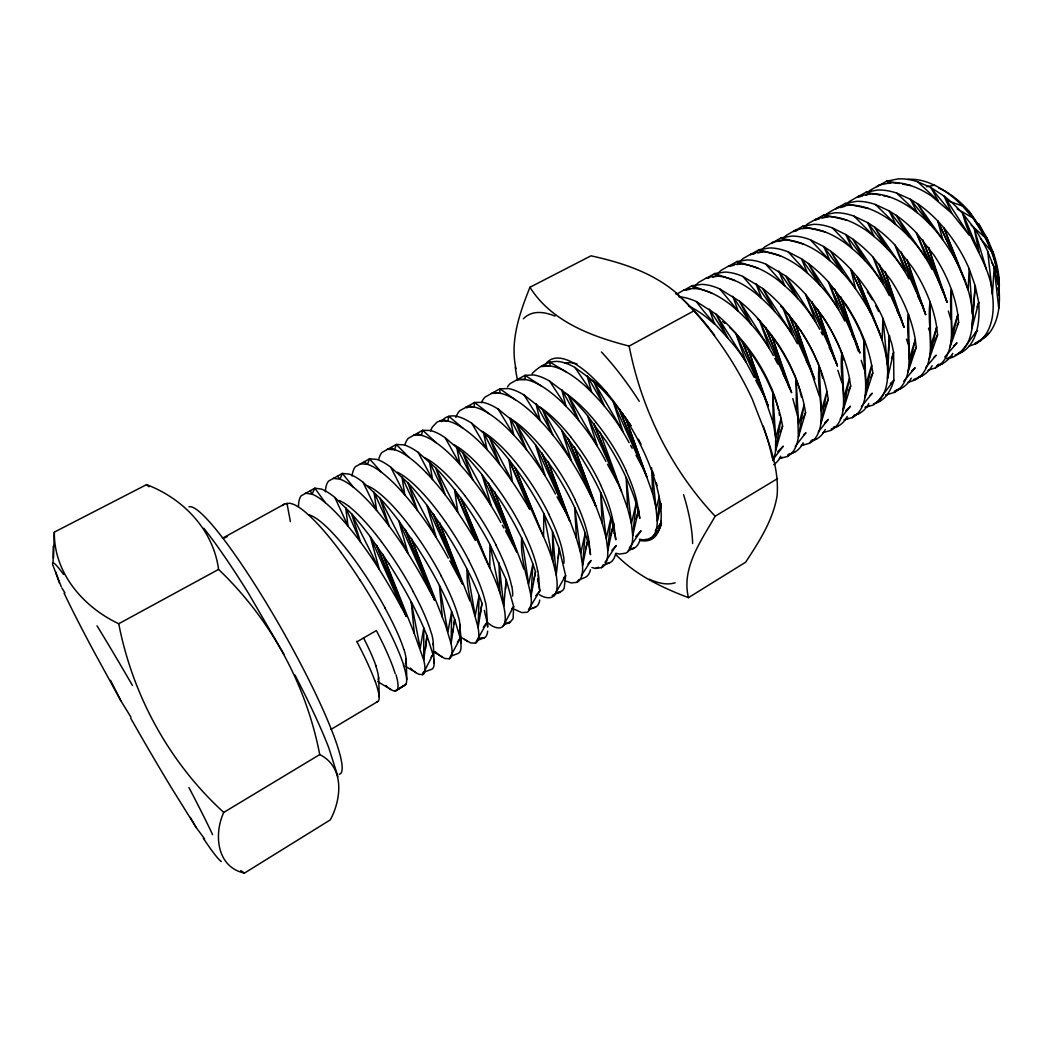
<?xml version="1.0" encoding="UTF-8"?>
<svg xmlns="http://www.w3.org/2000/svg" width="1052" height="1052" viewBox="0 0 1052 1052"><rect width="100%" height="100%" fill="white"/><g stroke="black" fill="none" stroke-linecap="round" stroke-linejoin="round"><path stroke-width="1.5" d="M319.729 754.573L223.747 812.42C213.622 834.302 216.673 867.164 244.458 873.107L330.341 819.837C341.571 798.928 344.74 766.961 319.729 754.573C306.185 684.168 270.456 618.878 218.566 569.421C213.332 529.774 183.074 498.398 146.544 484.643L54.336 532.115L53.494 557.981M864.336 339.849L865.888 384.743L871.661 365.189L864.954 397.577C867.611 378.365 861.812 359.192 864.336 339.849A96.363 45.446 58 0 1 871.661 365.189L872.805 373.039L864.954 397.577A96.455 43.737 59.5 0 1 852.344 417.591L844.02 419.958L848.241 418.144M53.073 563.004L53.244 546.33M888.598 393.79L885.745 395.026L894.41 392.409A95.364 45.986 59.5 0 0 901.446 386.544A95.311 45.959 59.5 0 0 908.007 371.961C911.348 352.88 905.798 333.602 908.415 314.364A95.18 49.72 57.2 0 0 890.807 279.964L872.963 257.056A95.272 51.995 57.7 0 0 852.777 239.093L845.847 234.543L832.382 227.929A95.324 53.35 59.4 0 0 813.564 224.352L802.61 226.298L793.576 231.414L796.745 230.638M907.784 382.455L915.082 380.048A94.811 47.051 59.5 0 0 922.302 374.078A94.746 47.024 59.5 0 0 929.153 359.389C932.808 340.375 927.391 321.044 930.034 301.845A94.627 50.733 57.2 0 0 912.623 267.616L894.818 244.892A94.719 52.994 57.7 0 0 874.593 227.14L867.637 222.643L854.079 216.173A94.772 54.336 59.3 0 0 835.064 212.78L823.953 214.832L814.761 220.039L819.127 218.921M998.861 295.52C1001.346 265.051 986.96 235.24 969.234 211.505A77.033 45.223 60.4 0 0 938.673 188.019M928.074 370.33L935.504 367.819A94.193 48.063 59.5 0 0 950.035 346.976C953.993 328.027 948.72 308.644 951.402 289.497A94.075 51.719 57.1 0 0 934.176 255.426L916.423 232.886A94.167 53.954 57.7 0 0 896.159 215.318L889.164 210.9L875.514 204.548A94.207 55.283 59.3 0 0 856.315 201.353L845.058 203.496L835.696 208.796L843.375 205.824L849.188 205.193A94.404 54.967 59.3 0 1 868.321 208.454A94.338 53.626 57.7 0 1 888.914 219.289C906.877 232.321 922.341 249.429 931.993 269.457M505.539 589.278L506.17 579.639L489.93 544.476A105.897 27.457 57.6 0 0 473.229 516.164A105.95 27.483 57.6 0 0 460.868 498.135L454.609 489.785A105.95 30.166 58.1 0 0 435.594 467.745L418.157 452.36A106.028 31.797 59.5 0 0 403.718 444.851L396.262 444.457L382.047 452.399A106.41 31.179 61.3 0 0 378.878 458.935M971.917 328.487L975.217 285.789L978.728 302.384L971.917 328.487L975.217 285.789L969.168 268.773A93.615 52.784 57 0 0 943.96 227.942L937.753 221.012A93.615 54.901 57.6 0 0 917.449 203.654L910.44 199.301L896.698 193.081A93.667 56.203 59.3 0 0 877.315 190.057L865.914 192.306L857.511 196.921M558.165 558.27L559.217 548.513L552.471 531.523L543.792 513.494A104.516 30.653 57.6 0 0 527.447 485.498A104.569 30.679 57.6 0 0 515.178 467.759L508.905 459.592A104.582 33.296 58.1 0 0 489.693 438.092L471.809 423.298A104.648 34.9 59.5 0 0 456.726 416.329C451.163 415.001 444.47 416.46 441.472 421.707M425.534 648.689L426.796 637.315M659.565 501.686L657.29 521.082A101.965 32.139 59.6 0 1 654.397 534.232A102.031 32.152 59.6 0 1 649.741 538.795L643.285 539.913L639.432 539.203M411.253 601.889L420.208 648.282L423.798 627.965L423.719 659.998L414.33 633.528L411.253 601.889A108.027 19.554 58.2 0 1 423.798 627.965L426.98 635.697L423.719 659.998A108.146 17.319 59.6 0 1 422.654 674.661L418.565 674.201L405.388 666.284M452.939 631.976L453.373 628.833M454.03 624.099L454.674 619.378L451.637 611.633A107.304 21.356 58.2 0 0 439.46 585.583A107.265 24.012 57.7 0 0 417.447 547.724L398.787 520.845A107.37 26.852 58.1 0 0 379.982 498.227L363.019 482.237A107.436 28.522 59.5 0 0 349.264 474.15L342.334 473.413L328.461 481.172A107.843 27.852 61.3 0 0 325.87 487.457A107.777 27.839 61.3 0 0 325.37 491.823M467.246 569.5L475.202 615.762L479.094 595.524L478.108 627.649C473.176 608.372 465.918 589.988 467.246 569.5A106.581 23.105 58.2 0 1 479.094 595.524L482 603.283L478.108 627.649A106.712 20.935 59.6 0 1 475.465 643.074L470.796 642.982L459.79 636.591M480.172 614.421L482 603.283M521.687 538.019L528.683 584.136L532.877 563.977L531.023 596.182C527.276 576.759 520.148 558.323 521.687 538.019A105.187 26.458 58.2 0 1 532.877 563.977L535.521 571.749L531.023 596.182A105.305 24.354 59.6 0 1 530.195 608.477A105.371 24.367 59.6 0 1 526.881 612.303L521.674 612.58L514.757 609.397M466.799 407.979A104.109 36.307 61.3 0 1 468.39 406.033L474.505 402.456L482.71 402.351A103.964 36.386 59.5 0 1 498.096 409.044L516.203 423.575A103.898 34.795 58.1 0 1 535.494 444.799L553.996 470.481A103.793 32.125 57.6 0 1 574.602 507.366A103.832 29.64 58.2 0 1 585.201 533.272L587.595 541.07L582.545 565.542A103.938 27.602 59.6 0 1 576.983 582.321L571.249 582.953L565.148 580.757M533.864 579.547L535.521 571.749M600.587 492.389A103.162 31.165 58.2 0 1 610.831 518.228L613.119 526.039L607.78 550.525A103.28 29.154 59.6 0 1 605.689 563.359A103.333 29.167 59.6 0 1 601.547 567.633L595.563 568.422L591.934 567.541M661.313 504.224L657.29 521.082L652.635 474.413M659.223 496.426L656.251 508.708L652.713 493.664L625.545 417.854L613.132 401.601A101.926 39.055 58 0 0 593.591 381.153L574.892 367.437A101.978 40.594 59.5 0 0 558.638 361.507C548.539 360.612 538.808 366.753 532.062 373.631M585.556 548.999L587.595 541.07M610.541 535.284L613.119 526.039M754.271 377.51L745.973 361.888L735.821 333.352L753.968 357.364A98.691 42.987 57.4 0 1 772.733 392.79A98.73 40.739 58.1 0 1 781.071 418.341L782.596 426.192L775.574 450.729A98.822 38.924 59.6 0 1 773.023 460.75M689.77 289.326L683.8 290.365L691.914 285.723L702.013 284.369A98.244 48.024 59.4 0 1 719.765 288.945L739.477 301.201A98.191 46.604 57.9 0 1 759.413 320.216L777.52 344.043A98.086 44.184 57.4 0 1 796.062 379.299A98.125 41.962 58 0 1 804.149 404.796L805.582 412.647L798.337 437.198A98.217 40.173 59.6 0 1 793.313 451.19A98.283 40.2 59.6 0 1 787.277 456.515M635.973 518.965L638.288 511.206L636.131 503.395A102.504 32.651 58.2 0 0 626.177 477.582A102.465 35.071 57.6 0 0 605.991 441.077L587.608 415.803A102.57 37.675 58.1 0 0 568.133 395.105L549.631 381.126A102.636 39.226 59.5 0 0 533.653 374.946L524.987 375.34L510.062 383.664A103.004 38.687 61.3 0 0 507.551 386.807M819.14 365.991L821.362 411.082L826.938 391.436L820.823 423.825C822.756 404.507 816.707 385.44 819.14 365.991A97.534 43.158 58 0 1 826.938 391.436L828.279 399.273L820.823 423.825A97.626 41.396 59.6 0 1 815.471 437.948A97.691 41.422 59.6 0 1 809.225 443.379L801.282 445.496L804.057 444.312M841.876 352.828L843.77 397.827L849.451 378.233L843.02 410.622C845.335 391.344 839.391 372.237 841.876 352.828A96.942 44.316 58 0 1 849.437 378.233L850.687 386.071L843.02 410.622A97.034 42.58 59.5 0 1 830.922 430.399L822.782 432.661M891.609 358.39L893.608 352.315L891.872 344.096L882.944 318.375A95.85 48.76 57.2 0 0 857.051 276.545L850.818 269.378A95.85 50.983 57.8 0 0 830.672 251.204L823.795 246.576L810.408 239.83A95.903 52.337 59.4 0 0 791.788 236.069L781.005 237.897L772.142 242.933L778.809 240.513L784.397 240.053A96.087 51.995 59.4 0 1 802.952 243.88A96.034 50.614 57.8 0 1 823.164 255.334C843.888 270.456 858.958 291.72 871.28 313.917L850.818 269.378L855.539 288.498L830.672 251.218L843.296 273.559L823.795 246.576L830.028 260.751L810.408 239.83M916.253 347.449L908.007 371.961L915.279 339.599A95.219 47.616 57.9 0 0 908.402 314.351L909.336 359.061L915.279 339.599L916.253 347.449L912.031 356.141M937.569 334.878L929.153 359.389L936.688 327.04A94.667 48.668 57.9 0 0 930.034 301.845L930.652 346.45L936.688 327.04L937.569 334.878L934.676 340.716M958.635 322.477L950.035 346.976L957.833 314.64A94.115 49.681 57.8 0 0 951.389 289.497L951.718 333.997L957.833 314.64L958.635 322.477L957.149 325.397M976.992 306.987L978.728 302.384C980.109 321.702 977.558 348.896 955.216 354.892M661.419 522.778L658.539 530.116L660.064 527.552M615.42 554.18C635.395 574.905 661.905 587.595 688.468 597.654L745.644 562.189C759.044 541.78 772.918 520.424 777.086 495.926C779.861 462.433 763.818 430.242 752.469 399.523C733.744 359.311 707.523 322.136 675.055 291.851C651.201 272.008 620.851 262.369 590.987 255.833L529.945 287.262C519.741 312.839 509.733 340.979 516.006 368.805M780.176 432.201L782.596 426.192M803.057 418.696L805.582 412.647M430.531 431.136L432.122 427.336L436.856 422.247L442.905 419.722L447.889 421.089A104.871 34.387 59.5 0 1 462.867 428.138A104.805 32.783 58.1 0 1 480.685 443.037C500.371 462.446 515.704 485.656 529.748 509.326L508.905 459.592L512.337 481.527L489.693 438.105L499.858 464.616L483.46 432.319L487.063 449.612L471.809 423.298M825.097 406.624L828.279 399.273M848.701 390.502L850.687 386.071M870.767 377.497L872.805 373.039M422.641 674.661L432.99 654.489L426.98 635.697M503.106 626.203L513.639 606.517L506.17 579.639L503.737 606.202A105.963 22.684 59.6 0 1 504.381 623.954C502.028 630.661 493.743 627.544 489.732 624.309A105.936 22.881 61.3 0 1 487.181 622.429M449.23 658.762L460.25 638.275L454.674 619.378L451.111 643.719A107.422 19.146 59.6 0 1 451.65 655.435A107.488 19.16 59.6 0 1 449.23 658.762L444.851 658.486L432.977 651.438M475.451 643.061L487.129 622.297L484.315 610.37M554.154 595.682L565.621 575.615L559.217 548.513L556.219 575.076A104.582 26.011 59.6 0 1 555.706 593.262C552.879 600.061 544.239 598.009 539.466 594.682M528.498 609.634L539.808 590.961L538.348 574.905M655.58 534.64L661.3 525.264M777.546 478.594L715.136 516.216C701.289 540.61 681.117 568.041 688.468 597.654M576.983 582.321L578.745 579.586M581.388 575.497L591.079 560.466L587.95 564.017M601.547 567.633L603.269 565.029M605.005 562.425L616.222 545.515L611.87 550.341M629.385 547.855L641.023 530.76L635.658 536.586M655.304 530.813L660.866 522.844M431.07 657.119L432.99 654.489M877.144 402.456L893.858 380.39L893.608 352.315L887.493 378.562A95.837 44.868 59.5 0 1 880.34 399.168L873.489 404.928L865.007 407.426L869.254 405.585M457.357 642.075L460.25 638.275L460.947 643.061L459.921 624.441L461.078 647.006A107.238 19.764 59.6 0 1 458.107 653.45L450.743 656.251M772.733 459.842L783.28 446.153L777.678 451.702M789.237 454.004L787.277 456.515L779.532 458.501L782.293 457.331M795.141 446.469L805.95 432.674L803.649 434.91M483.289 627.163L487.129 622.297L487.681 627.123L486.471 608.792A88.486 17.608 59.5 0 0 485.472 602.007M809.225 443.379L811.237 440.854M818.272 432.004L828.332 419.353L824.807 422.759M946.537 358.706C962.12 357.312 967.998 340.401 977.571 330.591L975.178 332.761M683.8 290.365L688.994 288.774L694.241 288.55A98.441 47.642 59.4 0 1 711.928 293.192A98.388 46.209 57.9 0 1 731.574 305.527C748.432 319.387 762.95 336.39 773.351 355.576M840.153 418.946L850.45 406.203L845.834 410.609M511.614 609.016L513.639 606.517L513.113 618.694L509.983 622.403L503.947 624.756M852.33 417.591L854.316 415.145M861.312 406.624L872.279 393.211L869.925 395.447M535.77 595.761L539.808 590.961L537.559 578.889M894.41 392.409L896.488 389.937M903.747 381.297L915.161 367.713L911.637 370.988M925.655 367.621L936.214 355.195L933.821 357.391M563.504 578.061L565.621 575.615L564.214 588.147L562.61 590.606L552.182 595.471M935.504 367.819L938.581 364.255M944.722 357.101L957.018 342.82L953.493 346.029M968.76 346.305L975.651 343.807A93.155 50.088 59.5 0 0 983.396 337.547A93.063 50.049 59.4 0 0 992.417 316.363A93.207 51.311 57.7 0 0 992.431 294.336C990.419 264.578 969.01 241.907 962.843 213.648L974.007 227.811A93.023 53.691 57 0 1 987.736 251.52L994.166 267.668L998.322 283.619A92.786 53.783 60.4 0 1 989.353 332.997L985.422 337.258L976.006 343.176M658.526 530.918L651.701 537.625L649.426 538.519M959.7 353.064L963.264 349.58A93.602 49.076 59.4 0 0 971.943 328.513M709.403 277.689L706.287 278.293L711.862 276.479L717.201 276.203A97.849 48.773 59.4 0 1 735.111 280.634A97.783 47.353 57.9 0 1 754.915 292.745C772.194 306.711 787.093 324.029 797.39 343.741M890.386 383.625L893.858 380.39C890.755 390.91 885.034 401.22 873.489 403.758M298.492 506.314A108.501 26.116 61.3 0 1 301.109 495.847L314.837 488.181L321.478 489.101A108.159 26.813 59.5 0 1 334.878 497.491L351.592 513.797A108.093 25.117 58.1 0 1 370.278 536.717L389.003 563.806M352.065 475.964A107.054 29.522 61.3 0 1 355.418 466.693L369.476 458.843L376.669 459.395A106.725 30.192 59.5 0 1 390.779 467.193L407.992 482.881A106.66 28.522 58.1 0 1 426.888 505.21L445.548 531.812M734.191 265.183L728.51 266.366L734.454 264.341L739.872 263.999A97.257 49.878 59.4 0 1 758.005 268.234A97.192 48.471 57.9 0 1 777.954 280.108C794.865 293.508 809.461 310.235 819.653 329.263M404.875 444.943A105.713 32.757 61.3 0 1 408.321 438.289L422.68 430.268L430.399 430.492A105.331 33.375 59.5 0 1 445.167 437.724L462.841 452.82A105.266 31.744 58.1 0 1 481.947 474.583L500.528 500.726A105.147 29.022 57.6 0 1 521.634 537.993M975.651 343.807L989.353 332.997M481.422 402.653A103.675 37.267 61.3 0 1 485.103 397.051L499.91 388.806L508.353 388.556A103.293 37.819 59.5 0 1 524.041 395L542.345 409.241A103.227 36.255 58.1 0 1 561.729 430.202L580.178 455.661M754.889 253.585L750.457 254.571L756.769 252.362L762.266 251.954A96.666 50.956 59.4 0 1 780.61 255.978A96.613 49.562 57.8 0 1 800.703 267.642C819.021 281.897 834.604 300.096 844.769 321.005M676.16 294.468L684.208 289.865M706.287 278.293L714.597 273.546L724.867 272.074A97.652 49.155 59.4 0 1 742.857 276.439L762.713 288.472A97.586 47.748 57.9 0 1 782.701 307.263L800.756 330.893M728.51 266.366L736.992 261.514L747.446 259.923A97.06 50.246 59.4 0 1 765.659 264.078L785.647 275.887A96.994 48.852 57.9 0 1 805.701 294.468M750.457 254.571L759.136 249.64L769.762 247.93A96.468 51.311 59.4 0 1 788.172 251.888L801.453 258.766L808.304 263.473A96.416 49.931 57.8 0 1 828.397 281.844L846.36 305.093A96.324 47.59 57.3 0 1 864.297 339.835M793.576 231.414L800.585 228.81L806.253 228.284A95.522 53.021 59.4 0 1 825.005 231.927A95.469 51.653 57.8 0 1 845.361 243.17C863.718 256.951 879.38 274.861 889.295 295.625M814.761 220.039L822.112 217.251L827.845 216.673A94.956 54.007 59.3 0 1 846.794 220.118A94.904 52.653 57.7 0 1 867.269 231.151C884.364 243.762 899.158 260.028 908.967 278.885M917.62 181.733L938.41 201.077L930.731 187.44L951.744 213.227L944.052 196.093L969.444 235.477L951.744 213.227L931.428 195.988A93.247 55.506 57.6 0 0 910.598 185.546A93.299 56.808 59.3 0 0 891.11 182.64L879.603 184.955L876.842 186.704L886.52 181.246L898.079 178.893A93.115 57.11 59.3 0 1 917.62 181.746L930.731 187.44L944.052 196.093A93.115 55.769 57.5 0 1 962.817 213.674M396.262 690.454L406.033 684.273L395.499 690.848L404.823 685.325A108.619 16.056 59.8 0 0 403.442 665.009M331.012 729.391L378.155 701.289M357.141 641.72L376.366 630.556A108.948 17.069 58.2 0 1 395.157 673.582M222.406 538.282L284.592 503.987L289.865 503.224L293.298 504.25A108.895 25.064 59.5 0 1 306.329 512.955A108.829 23.341 58.1 0 1 341.361 552.813M54.336 532.115C53.783 572.998 83.213 607.017 118.731 623.731L218.566 569.421M529.945 287.262C551.38 321.583 591.763 336.495 629.149 346.082L693.847 310.892M879.603 184.955L869.978 190.399A93.431 56.808 61.5 0 0 867.861 192.227M224.26 538.032L227.232 536.638M837.971 207.31L828.674 212.57A94.522 54.954 61.4 0 0 825.662 215.331M816.799 218.671L807.647 223.866A95.088 53.994 61.4 0 0 804.701 226.588M795.351 230.191L786.383 235.28A95.653 52.994 61.4 0 0 783.503 237.989M773.654 241.828L764.87 246.839A96.219 51.982 61.4 0 0 762.056 249.508M751.707 253.624L743.093 258.529A96.797 50.93 61.4 0 0 740.345 261.172M729.483 265.551L721.054 270.364A97.389 49.852 61.4 0 0 718.371 272.981M706.983 277.636L698.738 282.344A97.981 48.747 61.4 0 0 695.346 285.868M947.983 358.061L952.323 356.155M936.582 366.254L942.342 363.742A94.062 48.431 59.5 0 0 952.783 353.406M913.399 379.654L921.986 375.906A94.614 47.406 59.5 0 0 932.164 365.715M894.279 391.318L901.406 388.227A95.18 46.341 59.5 0 0 911.295 378.168M853.856 415.724L859.484 413.305A96.324 44.145 59.5 0 0 868.807 403.547M958.03 353.59L962.448 351.71L959.332 352.499M831.159 429.058L838.155 426.073A96.902 43.001 59.5 0 0 847.176 416.46M811 441.353L816.562 438.986A97.481 41.817 59.6 0 0 825.268 429.545M975.099 343.136L980.951 340.651M938.003 365.57L942.342 363.742L937.713 364.899M787.803 454.99L794.694 452.071A98.086 40.62 59.6 0 0 803.097 442.774M917.738 377.694L921.986 375.906L918.935 376.655M455.858 417.499A104.345 35.807 61.3 0 1 459.842 410.622L468.39 406.033L473.992 407.045A104.187 35.886 59.5 0 1 489.285 413.83A104.122 34.295 58.1 0 1 507.314 428.44C526.723 447.547 542.819 469.915 555.456 494.006M897.238 389.95L901.406 388.227L898.369 388.951M876.5 402.364L880.563 400.694M628.175 550.59L633.896 548.276A102.452 31.179 59.6 0 0 639.84 540.268M855.5 414.909L859.484 413.305M595.563 568.422L598.404 567.291M602.664 565.568L609.752 562.715A103.109 29.68 59.6 0 0 615.302 554.917M579.678 579.599L585.293 577.351A103.78 28.141 59.6 0 0 590.448 569.763M834.262 427.625L838.155 426.073L833.473 427.112M812.762 440.472L816.562 438.986L811.934 439.986M529.301 609.595L535.415 607.188A105.134 24.932 59.6 0 0 539.729 600.048M790.999 453.491L794.694 452.071M476.753 640.694L484.222 637.828A106.528 21.54 59.6 0 0 487.641 631.134M422.917 672.557L431.649 669.282A107.961 17.95 59.6 0 0 434.147 663.089L433.266 642.943M630.976 549.197L633.896 548.276L629.149 548.986M606.938 563.57L609.752 562.715M888.256 183.456L891.11 182.64L886.52 181.246L899.368 183.535M857.932 197.263L862.561 195.988M865.651 195.133L870.28 193.844A93.852 55.901 59.3 0 1 889.584 196.934A93.799 54.572 57.6 0 1 910.296 207.573C931.125 221.67 946.182 242.42 958.07 264.262L937.753 221.012L942.75 239.448L917.449 203.654L930.586 224.996L910.44 199.301L917.265 212.728L896.698 193.081M557.954 592.868L560.519 592.171L557.271 592.565M840.193 207.599L844.69 206.389M822.033 218.172L827.845 216.673L823.953 214.832L846.794 220.118M532.996 607.806L535.415 607.188M778.27 241.487L784.397 240.053L781.005 237.897L802.952 243.867M507.695 622.929L509.983 622.403L506.867 622.705M757.834 252.94L762.266 251.954L759.136 249.64L780.61 255.978M737.031 264.591L739.872 263.999L736.992 261.514L758.005 268.221M482.066 638.262L484.222 637.828L479.633 638.196M712.52 277.097L717.201 276.203L714.597 273.546L735.111 280.634M926.483 186.691L934.544 185.218A84.384 50.417 58.4 0 1 962.567 206.047M541.438 366.517L550.262 366.017A102.202 40.134 59.5 0 1 566.423 372.04A102.136 38.595 58.1 0 1 585.043 385.834C602.678 402.206 617.8 421.444 629.109 442.668M516.571 379.864L525.172 379.509A102.859 38.753 59.5 0 1 541.044 385.782A102.794 37.201 58.1 0 1 559.48 399.852C578.245 417.578 594.012 438.539 605.913 461.433M491.389 393.382L499.753 393.185A103.517 37.346 59.5 0 1 515.335 399.707A103.451 35.768 58.1 0 1 533.574 414.054C560.69 439.881 580.073 472.664 595.853 506.301L574.168 446.745L602.231 523.278L606.254 538.269L607.78 550.525L610.831 518.228L606.254 538.269L600.587 492.389L602.231 523.278M465.865 407.085L473.992 407.045L474.505 402.456L489.272 413.83M440.012 420.971L447.889 421.089L448.757 416.276L462.867 428.138M413.817 435.028L421.444 435.318A105.555 32.849 59.5 0 1 436.107 442.642A105.489 31.218 58.1 0 1 453.701 457.83C472.309 477.043 488.102 498.99 500.818 522.502M387.281 449.283L394.645 449.73A106.265 31.258 59.5 0 1 408.978 457.344A106.186 29.614 58.1 0 1 426.336 472.821M360.376 463.722L367.477 464.353A106.962 29.627 59.5 0 1 381.468 472.243A106.896 27.97 58.1 0 1 398.59 488.036C418.117 509.089 434.476 532.956 448.244 558.112M333.116 478.358L339.941 479.16A107.685 27.957 59.5 0 1 353.577 487.352A107.606 26.274 58.1 0 1 370.462 503.448C396.565 532.194 416.645 565.805 434.542 600.074L411.293 538.348L445.39 624.849L451.111 643.719L451.637 611.633L447.889 631.91L439.447 585.583L442.3 617.116M542.911 366.017L550.262 366.017L549.749 362.046L566.423 372.027M305.474 493.191L312.023 494.177A108.409 26.234 59.5 0 1 325.305 502.672A108.343 24.525 58.1 0 1 341.926 519.083C367.819 548.342 388.043 582.111 406.322 616.472L382.797 554.391L414.33 633.528M518.386 379.18L525.172 379.509L524.987 375.34L541.044 385.782M493.546 392.527L499.753 393.185L499.91 388.806L515.335 399.707M902.577 184.113L910.598 185.546M880.116 195.08L865.914 192.306L870.28 193.844L858.905 196.066L849.451 201.419A93.97 55.887 61.5 0 0 847.36 203.233M883.272 195.698L889.584 196.934M868.321 208.454L845.058 203.496L849.188 205.193M615.841 553.286L619.575 554.075L625.795 553.115A102.609 30.666 59.6 0 0 632.699 535.705L638.288 511.206L639.826 518.426L638.262 508.037M825.005 231.927L802.61 226.298L806.253 228.284M947.931 200.8L962.567 206.047L972.692 217.817L957.149 208.94M711.928 293.192L691.914 285.723L694.241 288.55M417.092 433.582L421.444 435.318L422.68 430.268L436.107 442.642M934.544 185.218L928.85 182.772A86.093 52.245 59.5 0 0 907.771 179.353M678.856 296.822A98.849 46.867 59.4 0 1 696.385 301.608L715.939 314.101A98.783 45.433 57.9 0 1 735.821 333.339M390.936 447.626L394.645 449.73L396.262 444.457L408.965 457.344M377.642 681.564L390.871 689.507M464.379 639.406L467.785 641.628M240.75 870.596L244.458 873.107M441.985 657.027L438.697 654.699A107.343 19.37 61.3 0 1 435.068 651.556M413.738 671.005L415.829 672.636M364.439 461.854L367.477 464.353L369.476 458.843L381.468 472.243M971.141 225.128L985.448 237.805L969.234 211.505M146.544 484.643L148.897 486.774M875.514 204.548L895.857 224.51L889.164 210.9L909.178 236.91L896.159 215.331L926.97 259.502L916.423 232.886L944.223 293.639L947.037 302.174L922.63 239.869L944.223 293.639L940.633 286.525M223.747 812.42C169.451 762.858 132.723 695.78 118.731 623.731M854.079 216.173L874.186 236.437L867.637 222.643L887.48 248.982L874.593 227.14L905.325 271.745L894.818 244.892L922.775 306.053L925.655 314.601L901.051 251.941L922.775 306.053L917.686 296.046M832.382 227.929L852.251 248.522L845.847 234.543L865.533 261.198L852.777 239.106L883.417 284.132L872.963 257.056L901.064 318.611L903.997 327.185L879.183 264.17L901.064 318.611L896.646 309.985M426.336 472.821C445.772 492.941 461.17 516.466 475.491 540.36L454.609 489.785L457.817 512.192L435.607 467.745L445.312 494.966L429.492 461.775L432.609 479.594L418.157 452.36M788.172 251.875L807.542 273.139L801.453 258.766L820.784 286.091L808.304 263.473L838.76 309.393L828.397 281.844L856.801 344.201L859.878 352.828L834.644 289.09L856.801 344.201L851.541 334.049M765.659 264.078L784.766 285.684L778.835 271.114L797.981 298.768L785.647 275.887L816.01 322.267L805.701 294.481L823.703 317.914A96.902 46.485 57.3 0 1 841.837 352.828M715.136 516.216C670.86 469.166 641.47 409.36 629.149 346.082M742.857 276.426L761.687 298.387L755.928 283.619L774.89 311.616L762.713 288.472L792.958 335.299L782.701 307.276L814.629 379.128L788.947 314.64L811.408 370.462L806.24 360.612M980.438 238.567L991.931 252.033L978.662 223.8L986.934 237.91L992.943 251.783L996.244 267.445M719.765 288.945L738.333 311.247L732.731 296.269L751.496 324.634L739.477 301.201L769.617 348.514L759.413 320.229L791.577 392.541L771.734 335.627L789.21 387.846M337.587 476.28L339.941 479.16L342.334 473.413L353.577 487.352M696.385 301.608C711.481 322.951 732.245 339.454 745.973 361.888L715.939 314.101L727.8 337.81L709.245 309.091L714.663 324.279L707.943 318.48A98.993 45.026 57.9 0 0 688.442 305.922M204.614 838.904L196.172 827.503L170.7 786.607A171.621 8.889 60.4 0 1 140.534 735.414L130.75 718.306M203.891 528.249L213.53 540.965A166.9 21.553 60.4 0 1 248.548 593.42L283.987 654.37M325.305 502.672L314.837 488.181L312.023 494.177L310.366 490.889M630.805 425.573L621.811 412.792L630.687 425.718M203.312 838.339L209.348 847.11A171.621 8.889 60.4 0 0 221.328 861.47M630.648 425.376L625.545 417.854L646.743 476.727L613.132 401.601L622.955 431.478L593.591 381.166L604.571 406.374L587.121 375.735L591.592 392.054L574.892 367.437M549.631 381.126L565.989 406.151L561.729 389.595L578.916 420.629L568.133 395.105L597.352 445.956L587.608 415.803L621.469 491.415L593.867 423.746L617.59 482.552L607.477 464.248M130.974 717.214L120.783 700.632L92.984 649.82A171.621 8.889 60.4 0 1 69.748 604.847L64.106 593.223M524.041 395L540.031 420.445L535.994 403.652L552.931 435.094L542.345 409.241L571.394 460.631L561.729 430.202L591.881 497.412L567.988 438.224L595.853 506.301M61.937 588.055L64.922 592.828M498.096 409.044L513.731 434.936L509.904 417.881L526.579 449.756L516.203 423.575L545.081 475.517L535.494 444.799L569.882 521.397L547.96 461.486L576.483 538.387L580.743 553.352L582.545 565.542L585.201 533.272L580.743 553.352L574.655 507.393L576.483 538.387M190.346 817.43L196.172 827.503M449.862 560.913L462.367 583.899L439.394 522.555L469.889 600.929M991.602 262.198L997.953 273.244M502.396 525.277L503.961 528.038M505.539 530.8L516.861 552.221L494.427 491.6L523.909 569.224M557.047 496.846L565.831 512.495L541.767 452.899L569.882 521.397M445.167 437.724L460.026 464.497L456.66 446.942L472.782 479.686L462.841 452.82L491.376 505.907L481.947 474.583L512.626 543.253L488.207 482.842L516.861 552.221M630.648 445.469L632.186 448.27M636.026 455.279L642.956 467.877L619.391 409.478L646.743 476.727M755.783 380.351L764.843 397.393L768.21 406.111L748.156 348.896L773.233 422.943L775.692 438.079L775.574 450.729L781.071 418.341L775.692 438.079L772.773 392.804L773.233 422.943M120.783 700.632L110.565 680.315M774.837 358.403L777.822 364.058M783.056 373.947L788.277 383.835L765.659 327.659L791.577 392.541M821.112 332.064L822.572 334.865M829.147 347.449L834.249 357.246L837.392 365.899L811.934 301.779L834.249 357.246L805.701 294.481M390.779 467.193L404.823 494.9L401.943 476.806L417.46 510.457L407.992 482.881L436.133 537.138L426.888 505.21L457.922 574.892L433.148 513.639L462.367 583.899M295.02 675.095L304.922 694.596A166.9 21.553 60.4 0 1 328.789 747.775L337.916 776.639M63.593 574.445A171.621 8.889 60.4 0 0 52.6 564.543L61.292 586.779M485.472 558.967L489.811 567.948A106.068 24.222 58.2 0 1 499.91 592.736L503.737 606.202L498.964 562.623L499.91 592.736L489.93 544.476L489.811 567.948L460.868 498.135L485.472 558.967L454.609 489.785M363.019 482.237L376.629 510.417L373.999 492.047L389.227 526.171L379.982 498.227L407.926 553.102L398.787 520.845L429.992 591.04L405.033 529.366L434.542 600.074M539.413 527.762L543.555 536.704A104.687 27.523 58.2 0 1 552.944 561.492L556.219 575.076L552.471 531.523L552.944 561.492L543.792 513.494L543.555 536.704L515.164 467.772L539.413 527.762L508.905 459.592M334.878 497.491L348.041 526.158L345.674 507.511L360.573 542.109L351.592 513.797L379.325 569.277L370.278 536.704L401.667 607.425L376.524 545.317L406.322 616.472M937.753 221.012L965.42 281.384L968.156 289.892A93.694 50.312 57.8 0 1 972.469 314.324L969.168 268.773L968.156 289.892L943.96 227.942L965.42 281.384M850.818 269.378L879.064 331.327C884.614 346.371 888.585 362.44 887.493 378.562L889.492 335.614L887.336 364.479L882.944 318.375L882.076 339.928L857.051 276.545L879.064 331.327M735.821 333.352L764.843 397.393L742.081 340.861L768.21 406.111M996.744 280.397L999.308 286.433L996.941 280.476M962.843 213.648L979.11 252.217L974.007 227.811L986.342 269.286M59.372 582.953L55.585 571.841M600.034 432.201L627.636 508.366L631.424 523.396L632.699 535.718L636.131 503.395L631.424 523.396L626.177 477.582L627.636 508.366M652.398 470.809L654.002 475.386M814.629 379.128L794.996 322.543L807.147 359.232M837.392 365.899L817.969 309.63L834.262 359.35M859.878 352.828L840.653 296.861L858.195 351M903.997 327.185L885.166 271.824L897.093 309.42M925.655 314.601L907.021 259.542L919.238 298.518M986.934 237.91L996.454 266.248M947.037 302.174L928.587 247.404L939.186 281.555M792.813 398.603L797.876 417.184L798.337 437.198L804.149 404.81L798.665 424.495L796.101 379.312L796.417 409.346M809.685 366.872L819.298 395.92M997.651 287.959L999.19 292.627M837.826 370.225L841.889 382.665M861.207 360.284L864.205 369.568M906.522 339.165L908.007 343.873M928.521 328.145L929.508 331.262M948.325 311.037L950.732 318.795M656.29 482.776L657.092 485.656M996.915 270.574L998.9 279.964M286.946 503.145L290.391 521.595M589.383 548.25L590.527 554.72L588.949 541.307M614.762 533.232L615.801 539.729L613.487 522.542M998.782 308.328L994.166 267.668L992.431 294.336L987.736 251.52M433.858 659.209L434.147 663.089M651.635 467.824L652.713 493.664M406.098 658.986L406.835 679.395M378.72 677.317L379.233 696.832M188.979 506.827A153.447 20.803 60.4 0 1 284.54 634.159A153.447 20.803 60.4 0 1 339.257 774.259M992.943 251.783A77.033 45.223 60.4 0 1 999.071 290.825M972.692 217.817A82.7 48.129 58.1 0 1 985.448 237.805M282.738 505.604A108.987 24.959 61.1 0 1 284.592 503.974M800.73 330.907A97.494 45.354 57.4 0 1 819.1 365.978M780.65 456.187A98.678 39.371 59.6 0 1 773.693 464.668M580.152 455.687A103.122 33.625 57.6 0 1 600.534 492.362M445.522 531.839A106.554 25.735 57.6 0 1 467.193 569.474M388.977 563.833A107.988 22.25 57.7 0 1 411.187 601.836M412.686 670.203A108.067 17.542 61.3 0 1 410.385 668.112M403.784 665.495A108.698 17.7 58.2 0 0 382.665 618.418A108.711 20.435 57.7 0 0 360.086 580.178M341.361 552.957A108.803 20.501 57.7 0 1 360.06 580.204M375.104 681.078A109.369 14.149 59.7 0 1 376.616 701.776M356.694 641.312A109.434 15.635 58.3 0 1 374.841 680.762M396.039 674.832A108.869 15.727 59.4 0 1 394.421 690.677M394.579 690.954A108.816 15.675 61.3 0 1 389.332 688.442M387.662 687.087A108.816 15.675 61.3 0 1 385.86 685.457M867.269 291.917A79.623 40.568 56.7 0 1 868.768 294.139M869.504 295.27A79.623 40.568 56.7 0 1 872.345 299.82M875.658 305.619A79.623 40.568 56.7 0 1 878.67 311.458M860.155 331.288A80.07 37.714 57.4 0 1 863.521 339.993M835.643 291.877A80.097 39.7 56.7 0 1 859.339 329.815M831.422 286.933A80.149 42.146 57.2 0 1 833.578 289.313M837.234 342.518A80.544 36.767 57.5 0 1 839.667 348.357M840.232 349.816A80.544 36.767 57.5 0 1 841.797 354.169M842.284 355.615A80.544 36.767 57.5 0 1 843.625 359.915M812.091 303.094A80.583 38.806 56.7 0 1 837.05 342.505M817.194 361.23A81.043 35.807 57.5 0 1 820.823 371.409M821.257 372.842A81.043 35.807 57.5 0 1 822.796 378.483M789.329 315.705A81.07 37.898 56.8 0 1 816.983 361.204M780.597 306.198A81.122 40.37 57.3 0 1 789.381 315.6M794.365 374.275A81.53 34.821 57.6 0 1 799.783 390.16M800.151 391.554A81.53 34.821 57.6 0 1 801.4 397.012M794.168 374.236A81.569 36.938 56.8 0 0 766.264 328.487A81.609 39.45 57.4 0 0 757.532 318.874M771.261 387.478A82.03 33.795 57.6 0 1 778.546 410.254M779.059 412.897A82.03 33.795 57.6 0 1 779.493 415.461M771.063 387.438A82.069 35.952 56.9 0 0 742.896 341.44A82.109 38.477 57.4 0 0 729.601 327.409M722.685 321.596A82.109 38.477 57.4 0 1 724.986 323.437M590.619 379.706A84.712 33.283 57.5 0 1 607.109 392.909M638.209 507.984A85.107 25.616 59.4 0 1 638.59 512.087M625.782 470.297A85.146 26.892 57.9 0 1 637.959 507.735M596.221 422.694A85.199 29.509 57 0 1 625.979 470.375M565.529 393.343A85.251 32.165 57.6 0 1 596.247 422.615M613.421 522.463A85.659 24.367 59.4 0 1 613.895 533.627M600.455 484.762A85.685 25.669 57.9 0 1 613.184 522.226M570.631 436.869A85.738 28.325 57 0 1 600.666 484.854M540.11 407.163A85.791 30.995 57.6 0 1 570.657 436.804M588.305 537.138A86.198 23.078 59.5 0 1 589.133 547.185M574.8 499.424A86.238 24.42 57.9 0 1 588.081 536.914M574.997 499.516A86.29 27.102 57 0 0 544.699 451.242A86.343 29.798 57.6 0 0 510.43 418.604M563.596 556.179A86.764 21.776 59.5 0 1 563.964 563.136M548.789 514.297A86.803 23.131 57.9 0 1 563.346 555.877M518.399 465.826A86.856 25.84 57.1 0 1 548.973 514.389M518.412 465.76A86.908 28.562 57.6 0 0 484.393 432.753A86.974 30.192 59.3 0 0 481.895 431.281M537.901 571.236A87.329 20.422 59.5 0 1 538.282 580.941M522.41 529.366A87.369 21.816 57.9 0 1 537.651 570.947M491.757 480.58A87.421 24.551 57.1 0 1 522.607 529.458M458.014 447.087A87.474 27.299 57.6 0 1 491.771 480.527M454.359 444.904A87.54 28.943 59.3 0 1 456.778 446.324M511.864 586.516A87.908 19.028 59.5 0 1 512.561 596.129M495.689 544.634A87.934 20.448 57.9 0 1 511.614 586.227M464.747 495.545A87.987 23.223 57.1 0 1 495.873 544.739M464.747 495.492A88.052 25.998 57.7 0 0 431.267 461.604A88.118 27.654 59.3 0 0 424.285 457.594M468.574 560.124A88.526 19.054 57.9 0 1 485.222 601.691M468.771 560.243A88.578 21.868 57.1 0 0 437.356 510.72A88.631 24.669 57.7 0 0 404.178 476.319A88.697 26.339 59.3 0 0 397.327 472.203M458.711 617.708A89.078 16.135 59.5 0 1 459.356 631.042M441.077 575.825A89.104 17.608 57.9 0 1 458.462 617.379M409.583 526.118A89.17 20.448 57.1 0 1 441.275 575.944M409.583 526.079A89.223 23.289 57.7 0 0 376.708 491.245A89.288 24.985 59.3 0 0 367.963 486.024M431.583 633.62A89.67 14.623 59.5 0 1 433.187 645.113M413.212 591.75A89.709 16.135 57.9 0 1 431.333 633.304M381.429 541.714A89.762 19.015 57.1 0 1 413.41 591.881M348.87 506.367A89.828 21.868 57.7 0 1 381.429 541.688M339.375 500.568A89.893 23.591 59.3 0 1 341.321 501.475M342.347 502.014A89.893 23.591 59.3 0 1 348.896 506.42M404.073 649.755A90.275 13.084 59.5 0 1 405.283 663.799M384.927 607.898A90.314 14.61 57.9 0 1 403.823 649.426M385.137 608.043A90.367 17.516 57.1 0 0 352.867 557.534A90.433 20.409 57.7 0 0 320.65 521.7A90.498 22.145 59.3 0 0 308.801 514.744M375.538 665.193A90.866 11.454 59.7 0 1 378.01 679.75M363.479 637.775A90.945 13.058 57.9 0 1 375.932 665.798M97.021 625.808A171.621 8.889 60.4 0 1 132.46 685.47M188.939 787.58A171.621 8.889 60.4 0 1 212.57 834.617M639.682 540.386A103.004 36.978 60.4 0 0 657.211 488.391A103.004 36.978 60.4 0 0 598.969 383.888L591.185 376.182A103.004 36.978 60.4 0 0 544.883 365.254M638.459 439.249A101.649 36.57 60.4 0 1 641.023 444.286M660.695 503.053A101.649 36.57 60.4 0 1 661.208 507.866M661.09 520.556A101.649 36.57 60.4 0 1 660.498 524.106M675.739 292.995A149.594 61.844 60.4 0 1 714.65 335.364M763.226 426.047A149.594 61.844 60.4 0 1 772.247 458.014M565.016 363.164A92.405 36.215 59.7 0 1 576.996 363.926M675.134 582.755A152.869 54.993 60.4 0 1 649.294 579.192M517.558 380.416A152.869 54.993 60.4 0 1 515.256 367.187M523.37 318.756A152.869 54.993 60.4 0 1 555.009 316.113M601.415 351.96A152.869 54.993 60.4 0 1 639.261 401.299M683.616 494.782A152.869 54.993 60.4 0 1 692.624 543.476"/></g></svg>
